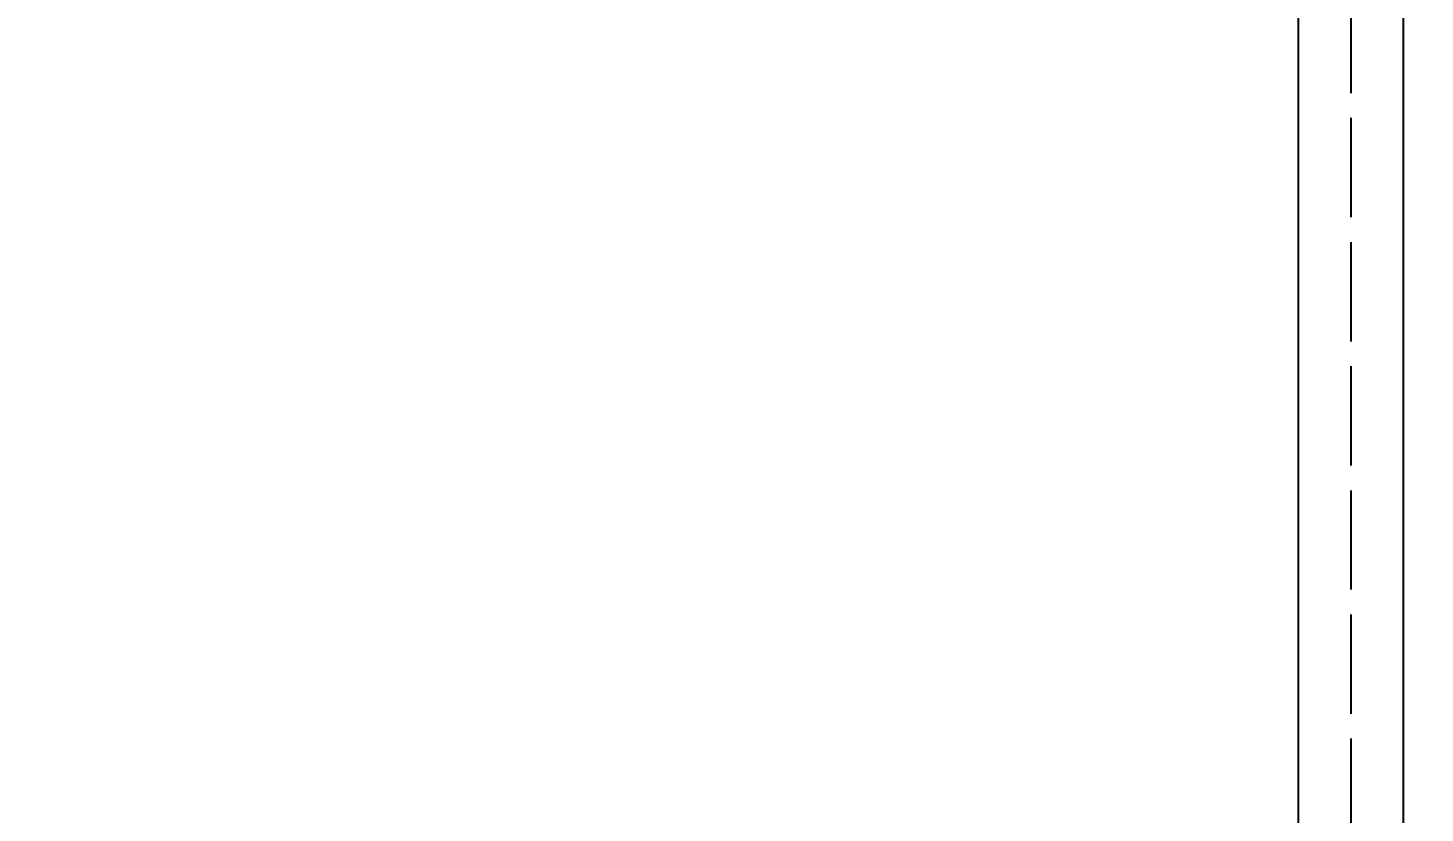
# Model space of a CAD drawing. Header units: millimetres. Extents: x 262 to 1674, y 270 to 1261.
# Drawn here: x 1137.7 to 1306.5, y 695 to 789.9 of the extents above; entities that cross this region are included whole.
import ezdxf

# ---------------------------------------------------------------- set-up
doc = ezdxf.new("R2010")
doc.units = ezdxf.units.MM
doc.linetypes.add('ACAD_ISO02W100', pattern=[15, 12, -3])
doc.layers.add('CONT', color=7, linetype='Continuous')
doc.layers.add('細實線', color=1, linetype='Continuous', lineweight=13)
doc.styles.add('DIM', font='txt.shx', dxfattribs={"width": 0.7, "bigfont": 'chineset.shx'})
doc.styles.get("Standard").update_dxf_attribs({"font": 'arial.ttf'})
doc.dimstyles.new('mm+in', dxfattribs={"dimscale": 3, "dimtxt": 5, "dimasz": 4.2, "dimexe": 1.25, "dimexo": 0.625, "dimgap": 2, "dimtad": 1, "dimtxsty": 'DIM', "dimcen": 0, "dimclrd": 1, "dimclre": 1, "dimclrt": 3, "dimadec": 0, "dimazin": 0, "dimtfac": 1, "dimtofl": 0, "dimtmove": 0, "dimatfit": 3, "dimfxl": 1, "dimlwd": -1, "dimarcsym": 0})

# ---------------------------------------------------------------- blocks, each defined once
blk = doc.blocks.new('*D25')
at = {"color": 1, "lineweight": -2}
for p, q in [((1201.42, 992.7), (1355.47, 992.7)), ((1201.42, 600.4), (1355.47, 600.4))]:
    blk.add_line(p, q, dxfattribs=at)
at = {"color": 1}
blk.add_line((1351.72, 980.1), (1351.72, 613), dxfattribs=at)
for points in [[(1353.82, 980.1), (1349.62, 980.1), (1351.72, 992.7)], [(1349.62, 613), (1353.82, 613), (1351.72, 600.4)]]:
    blk.add_solid(points, dxfattribs=at)
at = {"layer": 'Defpoints', "color": 0}
for p in [(1199.54, 992.7), (1199.54, 600.4), (1351.72, 600.4)]:
    blk.add_point(p, dxfattribs=at)
at = {"color": 3, "insert": (1336.97, 796.55), "char_height": 15, "attachment_point": 5, "rotation": 90, "style": 'DIM'}
blk.add_mtext('392,3mm [15 7/16"]', dxfattribs=at)
blk = doc.blocks.new('*D26')
at = {"color": 1, "lineweight": -2}
for p, q in [((1201.42, 999.05), (1401.2, 999.05)), ((1201.42, 594.05), (1401.2, 594.05))]:
    blk.add_line(p, q, dxfattribs=at)
at = {"color": 1}
blk.add_line((1397.45, 986.45), (1397.45, 606.65), dxfattribs=at)
for points in [[(1399.55, 986.45), (1395.35, 986.45), (1397.45, 999.05)], [(1395.35, 606.65), (1399.55, 606.65), (1397.45, 594.05)]]:
    blk.add_solid(points, dxfattribs=at)
at = {"layer": 'Defpoints', "color": 0}
for p in [(1199.54, 999.05), (1199.54, 594.05), (1397.45, 594.05)]:
    blk.add_point(p, dxfattribs=at)
at = {"color": 3, "insert": (1383.95, 796.55), "char_height": 15, "attachment_point": 5, "rotation": 90, "style": 'DIM'}
blk.add_mtext('405mm [15 15/16"]', dxfattribs=at)
blk = doc.blocks.new('*D27')
at = {"color": 1, "lineweight": -2}
for p, q in [((1200.89, 1005.4), (1445.39, 1005.4)), ((1200.89, 587.7), (1445.39, 587.7))]:
    blk.add_line(p, q, dxfattribs=at)
at = {"color": 1}
blk.add_line((1441.64, 992.8), (1441.64, 600.3), dxfattribs=at)
for points in [[(1443.74, 992.8), (1439.54, 992.8), (1441.64, 1005.4)], [(1439.54, 600.3), (1443.74, 600.3), (1441.64, 587.7)]]:
    blk.add_solid(points, dxfattribs=at)
at = {"layer": 'Defpoints', "color": 0}
for p in [(1199.02, 1005.4), (1199.02, 587.7), (1441.64, 587.7)]:
    blk.add_point(p, dxfattribs=at)
at = {"color": 3, "insert": (1426.89, 796.55), "char_height": 15, "attachment_point": 5, "rotation": 90, "style": 'DIM'}
blk.add_mtext('417,7mm [16 7/16"]', dxfattribs=at)

msp = doc.modelspace()

# ---------------------------------------------------------------- linework, layer by layer
msp.add_lwpolyline([(757.54137, 587.69662), (1199.54137, 587.69662, 0.414213562), (1303.89137, 692.04662), (1303.89137, 901.04662, 0.414213562), (1199.54137, 1005.39662), (757.54137, 1005.39662, 0.414213562), (653.19137, 901.04662), (653.19137, 692.04662, 0.414213562)], format="xyb", close=True)
at = {"layer": 'CONT', "color": 2, "linetype": 'ACAD_ISO02W100'}
msp.add_lwpolyline([(757.54137, 594.04662), (1199.54137, 594.04662, 0.414213562), (1297.54137, 692.04662), (1297.54137, 901.04662, 0.414213562), (1199.54137, 999.04662), (757.54137, 999.04662, 0.414213562), (659.54137, 901.04662), (659.54137, 692.04662, 0.414213562)], format="xyb", close=True, dxfattribs=at)
at = {"layer": 'CONT', "color": 3}
msp.add_lwpolyline([(757.54137, 600.39662), (1199.54137, 600.39662, 0.414213562), (1291.19137, 692.04662), (1291.19137, 901.04662, 0.414213562), (1199.54137, 992.69662), (757.54137, 992.69662, 0.414213562), (665.89137, 901.04662), (665.89137, 692.04662, 0.414213562)], format="xyb", close=True, dxfattribs=at)

# ---------------------------------------------------------------- texts
at = {"layer": '細實線', "insert": (1165.6034, 699.48392), "char_height": 5.0739515, "width": 93.8915541, "attachment_point": 1}
msp.add_mtext('{\\fTahoma|b0|i0|c0|p34; }', dxfattribs=at)

# ---------------------------------------------------------------- dimensions: what is measured, and where the dimension line sits
for base, p1, p2, picture, middle in [((1441.63838, 587.69662), (1199.017, 1005.39662), (1199.017, 587.69662), '*D27', (1426.88838, 796.54662)), ((1397.4544, 594.04662), (1199.54137, 999.04662), (1199.54137, 594.04662), '*D26', (1383.9544, 796.54662)), ((1351.72066, 600.39662), (1199.54137, 992.69662), (1199.54137, 600.39662), '*D25', (1336.97066, 796.54662))]:
    dim = msp.add_linear_dim(base=base, p1=p1, p2=p2, angle=90, dimstyle='mm+in', override={"dimpost": 'mm'})
    dim.commit()
    dim.dimension.update_dxf_attribs({"geometry": picture, "text_midpoint": middle})

doc.saveas('drawing.dxf')
